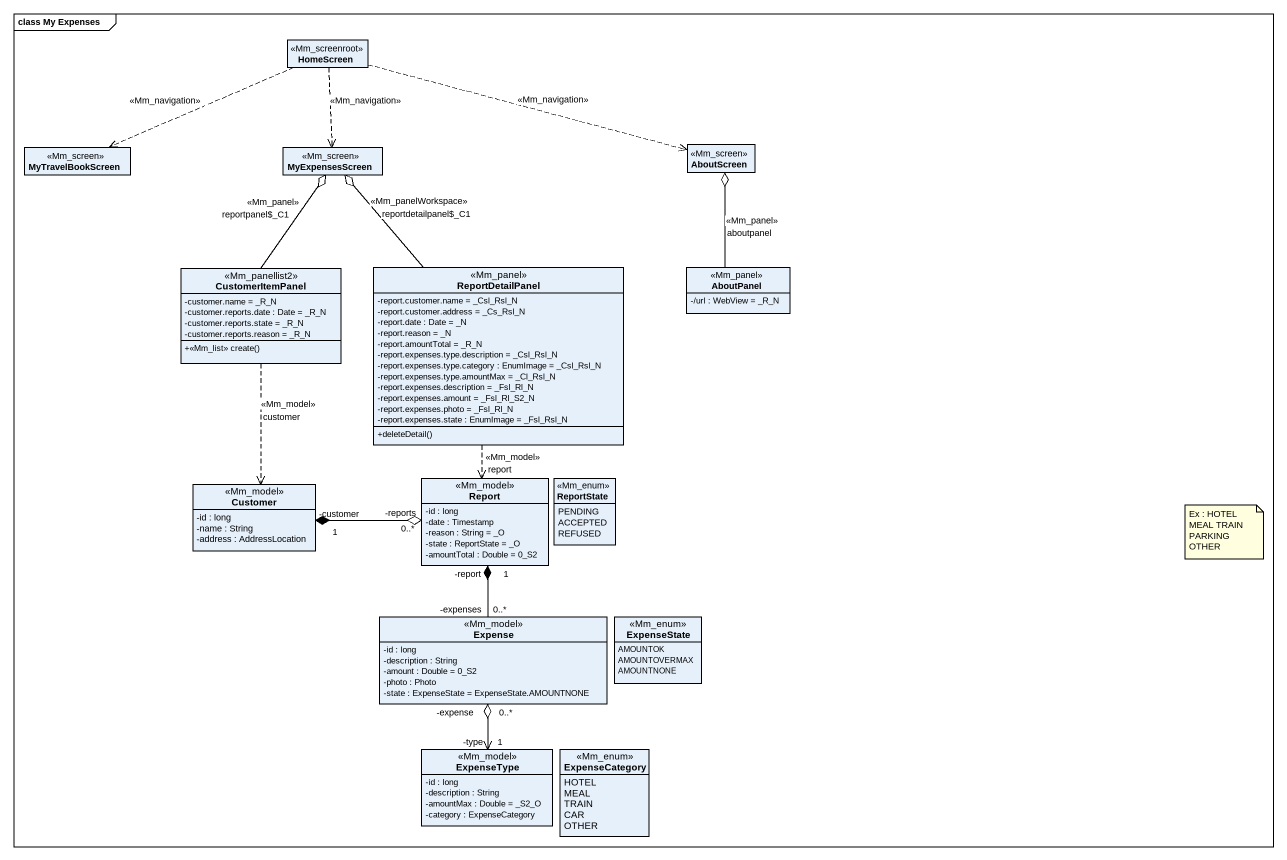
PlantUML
@startuml
mainframe class My Expenses
hide circle
hide empty members
skinparam classAttributeIconSize 0
class HomeScreen <<Mm_screenroot>>
class MyTravelBookScreen <<Mm_screen>>
class MyExpensesScreen <<Mm_screen>>
class AboutScreen <<Mm_screen>>
class CustomerItemPanel <<Mm_panellist2>> {
  -customer.name = _R_N
  -customer.reports.date : Date = _R_N
  -customer.reports.state = _R_N
  -customer.reports.reason = _R_N
  +<<Mm_list>> create()
}
class ReportDetailPanel <<Mm_panel>> {
  -report.customer.name = _Csl_Rsl_N
  -report.customer.address = _Cs_Rsl_N
  -report.date : Date = _N
  -report.reason = _N
  -report.amountTotal = _R_N
  -report.expenses.type.description = _Csl_Rsl_N
  -report.expenses.type.category : EnumImage = _Csl_Rsl_N
  -report.expenses.type.amountMax = _Cl_Rsl_N
  -report.expenses.description = _Fsl_Rl_N
  -report.expenses.amount = _Fsl_Rl_S2_N
  -report.expenses.photo = _Fsl_Rl_N
  -report.expenses.state : EnumImage = _Fsl_Rsl_N
  +deleteDetail()
}
class AboutPanel <<Mm_panel>> {
  -/url : WebView = _R_N
}
class Report <<Mm_model>> {
  -id : long
  -date : Timestamp
  -reason : String = _O
  -state : ReportState = _O
  -amountTotal : Double = 0_S2
}
enum ReportState <<Mm_enum>> {
  PENDING
  ACCEPTED
  REFUSED
}
class Customer <<Mm_model>> {
  -id : long
  -name : String
  -address : AddressLocation
}
class Expense <<Mm_model>> {
  -id : long
  -description : String
  -amount : Double = 0_S2
  -photo : Photo
  -state : ExpenseState = ExpenseState.AMOUNTNONE
}
enum ExpenseState <<Mm_enum>> {
  AMOUNTOK
  AMOUNTOVERMAX
  AMOUNTNONE
}
class ExpenseType <<Mm_model>> {
  -id : long
  -description : String
  -amountMax : Double = _S2_O
  -category : ExpenseCategory
}
enum ExpenseCategory <<Mm_enum>> {
  HOTEL
  MEAL
  TRAIN
  CAR
  OTHER
}
HomeScreen .left.> MyTravelBookScreen : <<Mm_navigation>>
HomeScreen ..> MyExpensesScreen : <<Mm_navigation>>
HomeScreen .right.> AboutScreen : <<Mm_navigation>>
MyExpensesScreen o-- CustomerItemPanel : <<Mm_panel>>\nreportpanel~$_C1
MyExpensesScreen o-- ReportDetailPanel : <<Mm_panelWorkspace>>\nreportdetailpanel~$_C1
AboutScreen o-- AboutPanel : <<Mm_panel>>\naboutpanel
CustomerItemPanel ..> Customer : <<Mm_model>>\ncustomer
ReportDetailPanel ..> Report : <<Mm_model>>\nreport
Report "-report\n1" *-- "-expenses\n0..*" Expense
Customer "-customer\n1" *-right-o "-reports\n0..*" Report
Expense "-expense\n0..*" o--> "-type\n1" ExpenseType
note as N1
  Ex : HOTEL MEAL TRAIN PARKING OTHER
end note
@enduml
